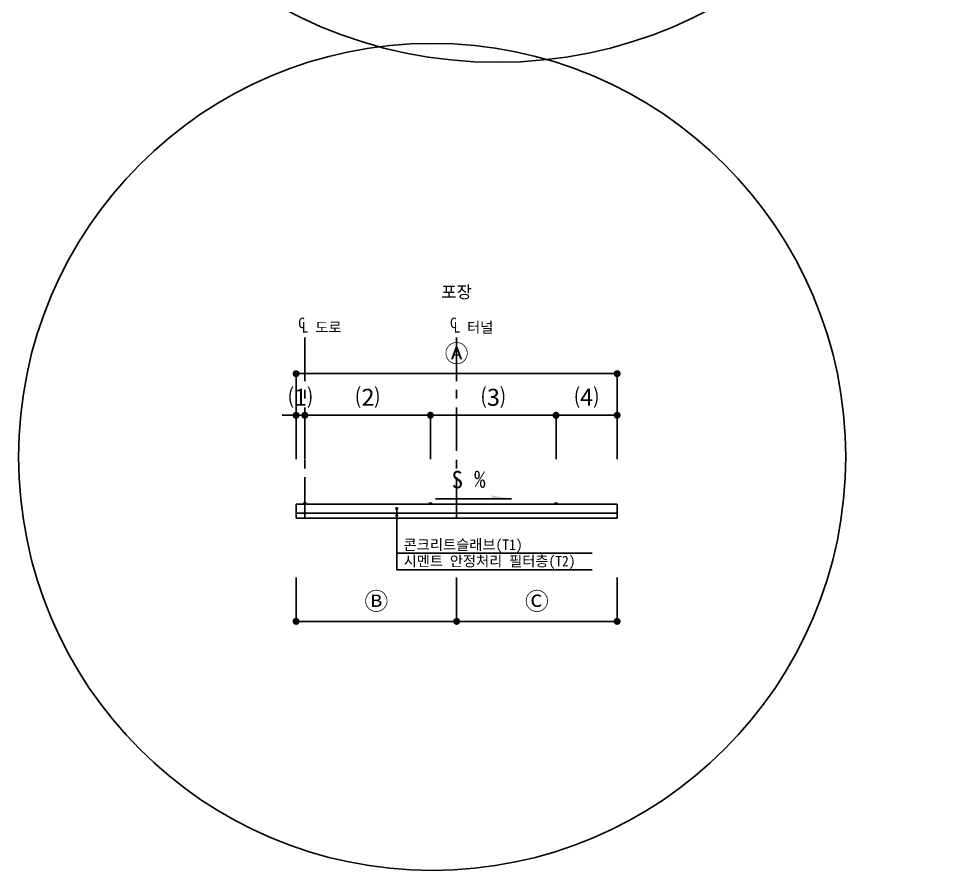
# Model space of a CAD drawing. Header units: millimetres. Extents: x -69382 to 174843, y -46375 to 101648.
# Drawn here: x -53494 to -26793, y -46375 to -21964 of the extents above; entities that cross this region are included whole.
import ezdxf
from ezdxf.enums import TextEntityAlignment as Align

# ---------------------------------------------------------------- set-up
doc = ezdxf.new("R2010")
doc.units = ezdxf.units.MM
doc.header["$LTSCALE"] = 1000
doc.linetypes.add('A-CENTR01', pattern=[2, 1.25, -0.25, 0.25, -0.25])
for name, color, linetype in [('-길작업', 255, 'Continuous'), ('CS-CNTL', 1, 'A-CENTR01'), ('CS-CONC-MAJR', 4, 'Continuous'), ('CS-DIML', 1, 'Continuous'), ('CS-EXCV', 3, 'A-DIGLN01'), ('CS-LEAL', 1, 'Continuous'), ('CS-LEAT', 3, 'Continuous'), ('CS-SYMB', 3, 'Continuous'), ('CZ-TEX1', 6, 'Continuous'), ('DIM1', 1, 'Continuous')]:
    doc.layers.add(name, color=color, linetype=linetype)
doc.styles.add('WBMTXT', font='DotumChe.ttf')
doc.styles.add('WGTXT', font='DotumChe.ttf')
doc.linetypes.add('A-DIGLN01', pattern='A,0.9,-0.2,[19,kscals.shx,S=0.1,R=180,X=0,Y=0],0.9', length=2)
doc.dimstyles.new('DIM-01', dxfattribs={"dimscale": 100, "dimtxt": 3, "dimasz": 0.6, "dimexe": 0, "dimexo": 0, "dimgap": 1, "dimtad": 1, "dimdec": 0, "dimrnd": 0.001, "dimzin": 1, "dimdsep": 46, "dimlunit": 6, "dimtxsty": 'WGTXT', "dimblk": 'DOT', "dimcen": 0, "dimclrd": 1, "dimclre": 1, "dimclrt": 3, "dimadec": 4, "dimazin": 0, "dimtfac": 1, "dimtdec": 0, "dimtix": 1, "dimtmove": 2, "dimatfit": 3, "dimldrblk": 'DOT', "dimfxl": 1.5, "dimlwd": -1, "dimarcsym": 0})

# ---------------------------------------------------------------- blocks, each defined once
blk = doc.blocks.new('_Dot')
at = {"layer": 'DIM1'}
blk.add_line((0, 0), (-1, 0), dxfattribs=at)
at = {"layer": 'DIM1', "const_width": 0.5}
blk.add_lwpolyline([(-0.25, 0, 1), (0.25, 0, 1)], format="xyb", close=True, dxfattribs=at)
blk = doc.blocks.new('*D272')
at = {"color": 1, "linetype": 'ByBlock', "lineweight": -2, "transparency": 16777216}
for p, q in [((-45543, -34591), (-45543, -32139)), ((-36343, -34591), (-36343, -32139))]:
    blk.add_line(p, q, dxfattribs=at)
at = {"color": 1, "transparency": 16777216}
blk.add_line((-45343, -32139), (-36543, -32139), dxfattribs=at)
at = {"layer": 'Defpoints', "color": 0, "linetype": 'ByBlock', "transparency": 16777216}
for p in [(-36343, -32139), (-45543, -35091), (-36343, -35091)]:
    blk.add_point(p, dxfattribs=at)
at = {"color": 1, "linetype": 'ByBlock', "transparency": 16777216, "xscale": 200, "yscale": 200, "zscale": 200, "rotation": 180}
blk.add_blockref('_Dot', (-45543, -32139), dxfattribs=at)
at = {"color": 1, "linetype": 'ByBlock', "transparency": 16777216, "xscale": 200, "yscale": 200, "zscale": 200}
blk.add_blockref('_Dot', (-36343, -32139), dxfattribs=at)
at = {"color": 3, "linetype": 'ByBlock', "transparency": 16777216, "insert": (-40943, -31590), "char_height": 500, "attachment_point": 5, "style": 'WGTXT'}
blk.add_mtext('Ⓐ', dxfattribs=at)
blk = doc.blocks.new('*D270')
at = {"color": 1, "linetype": 'ByBlock', "lineweight": -2, "transparency": 16777216}
for p, q in [((-38093, -34591), (-38093, -33332)), ((-36343, -34591), (-36343, -33332))]:
    blk.add_line(p, q, dxfattribs=at)
at = {"color": 1, "transparency": 16777216}
blk.add_line((-37893, -33332), (-36543, -33332), dxfattribs=at)
at = {"layer": 'Defpoints', "color": 0, "linetype": 'ByBlock', "transparency": 16777216}
for p in [(-36343, -33332), (-38093, -35091), (-36343, -35091)]:
    blk.add_point(p, dxfattribs=at)
at = {"color": 1, "linetype": 'ByBlock', "transparency": 16777216, "xscale": 200, "yscale": 200, "zscale": 200, "rotation": 180}
blk.add_blockref('_Dot', (-38093, -33332), dxfattribs=at)
at = {"color": 1, "linetype": 'ByBlock', "transparency": 16777216, "xscale": 200, "yscale": 200, "zscale": 200}
blk.add_blockref('_Dot', (-36343, -33332), dxfattribs=at)
at = {"color": 3, "linetype": 'ByBlock', "transparency": 16777216, "insert": (-37218, -32844), "char_height": 500, "attachment_point": 5, "style": 'WGTXT'}
blk.add_mtext('⑷', dxfattribs=at)
blk = doc.blocks.new('*D271')
at = {"color": 1, "transparency": 16777216}
for p, q in [((-45743, -33332), (-45943, -33332)), ((-45543, -33332), (-45293, -33332)), ((-45093, -33332), (-44893, -33332))]:
    blk.add_line(p, q, dxfattribs=at)
at = {"color": 1, "linetype": 'ByBlock', "lineweight": -2, "transparency": 16777216}
for p, q in [((-45543, -34591), (-45543, -33332)), ((-45293, -34591), (-45293, -33332))]:
    blk.add_line(p, q, dxfattribs=at)
at = {"layer": 'Defpoints', "color": 0, "linetype": 'ByBlock', "transparency": 16777216}
for p in [(-45293, -33332), (-45543, -35091), (-45293, -35091)]:
    blk.add_point(p, dxfattribs=at)
at = {"color": 1, "linetype": 'ByBlock', "transparency": 16777216, "xscale": 200, "yscale": 200, "zscale": 200}
blk.add_blockref('_Dot', (-45543, -33332), dxfattribs=at)
at = {"color": 1, "linetype": 'ByBlock', "transparency": 16777216, "xscale": 200, "yscale": 200, "zscale": 200, "rotation": 180}
blk.add_blockref('_Dot', (-45293, -33332), dxfattribs=at)
at = {"color": 3, "linetype": 'ByBlock', "transparency": 16777216, "insert": (-45418, -32844), "char_height": 500, "attachment_point": 5, "style": 'WGTXT'}
blk.add_mtext('⑴', dxfattribs=at)
blk = doc.blocks.new('*D273')
at = {"color": 1, "linetype": 'ByBlock', "lineweight": -2, "transparency": 16777216}
for p, q in [((-45293, -34591), (-45293, -33332)), ((-41693, -34591), (-41693, -33332))]:
    blk.add_line(p, q, dxfattribs=at)
at = {"color": 1, "transparency": 16777216}
blk.add_line((-45093, -33332), (-41893, -33332), dxfattribs=at)
at = {"layer": 'Defpoints', "color": 0, "linetype": 'ByBlock', "transparency": 16777216}
for p in [(-41693, -33332), (-45293, -35091), (-41693, -35091)]:
    blk.add_point(p, dxfattribs=at)
at = {"color": 1, "linetype": 'ByBlock', "transparency": 16777216, "xscale": 200, "yscale": 200, "zscale": 200, "rotation": 180}
blk.add_blockref('_Dot', (-45293, -33332), dxfattribs=at)
at = {"color": 1, "linetype": 'ByBlock', "transparency": 16777216, "xscale": 200, "yscale": 200, "zscale": 200}
blk.add_blockref('_Dot', (-41693, -33332), dxfattribs=at)
at = {"color": 3, "linetype": 'ByBlock', "transparency": 16777216, "insert": (-43493, -32844), "char_height": 500, "attachment_point": 5, "style": 'WGTXT'}
blk.add_mtext('⑵', dxfattribs=at)
blk = doc.blocks.new('*D274')
at = {"color": 1, "linetype": 'ByBlock', "lineweight": -2, "transparency": 16777216}
for p, q in [((-41693, -34591), (-41693, -33332)), ((-38093, -34591), (-38093, -33332))]:
    blk.add_line(p, q, dxfattribs=at)
at = {"color": 1, "transparency": 16777216}
blk.add_line((-41493, -33332), (-38293, -33332), dxfattribs=at)
at = {"layer": 'Defpoints', "color": 0, "linetype": 'ByBlock', "transparency": 16777216}
for p in [(-38093, -33332), (-41693, -35091), (-38093, -35091)]:
    blk.add_point(p, dxfattribs=at)
at = {"color": 1, "linetype": 'ByBlock', "transparency": 16777216, "xscale": 200, "yscale": 200, "zscale": 200, "rotation": 180}
blk.add_blockref('_Dot', (-41693, -33332), dxfattribs=at)
at = {"color": 1, "linetype": 'ByBlock', "transparency": 16777216, "xscale": 200, "yscale": 200, "zscale": 200}
blk.add_blockref('_Dot', (-38093, -33332), dxfattribs=at)
at = {"color": 3, "linetype": 'ByBlock', "transparency": 16777216, "insert": (-39893, -32844), "char_height": 500, "attachment_point": 5, "style": 'WGTXT'}
blk.add_mtext('⑶', dxfattribs=at)
blk = doc.blocks.new('*D275')
at = {"color": 1, "linetype": 'ByBlock', "lineweight": -2, "transparency": 16777216}
for p, q in [((-40943, -37980), (-40943, -39239)), ((-36343, -37980), (-36343, -39239))]:
    blk.add_line(p, q, dxfattribs=at)
at = {"color": 1, "transparency": 16777216}
blk.add_line((-40743, -39239), (-36543, -39239), dxfattribs=at)
at = {"layer": 'Defpoints', "color": 0, "linetype": 'ByBlock', "transparency": 16777216}
for p in [(-40943, -37480), (-36343, -37480), (-36343, -39239)]:
    blk.add_point(p, dxfattribs=at)
at = {"color": 1, "linetype": 'ByBlock', "transparency": 16777216, "xscale": 200, "yscale": 200, "zscale": 200, "rotation": 180}
blk.add_blockref('_Dot', (-40943, -39239), dxfattribs=at)
at = {"color": 1, "linetype": 'ByBlock', "transparency": 16777216, "xscale": 200, "yscale": 200, "zscale": 200}
blk.add_blockref('_Dot', (-36343, -39239), dxfattribs=at)
at = {"color": 3, "linetype": 'ByBlock', "transparency": 16777216, "insert": (-38643, -38690), "char_height": 500, "attachment_point": 5, "style": 'WGTXT'}
blk.add_mtext('Ⓒ', dxfattribs=at)
blk = doc.blocks.new('*D276')
at = {"color": 1, "linetype": 'ByBlock', "lineweight": -2, "transparency": 16777216}
for p, q in [((-45543, -37980), (-45543, -39239)), ((-40943, -37980), (-40943, -39239))]:
    blk.add_line(p, q, dxfattribs=at)
at = {"color": 1, "transparency": 16777216}
blk.add_line((-45343, -39239), (-41143, -39239), dxfattribs=at)
at = {"layer": 'Defpoints', "color": 0, "linetype": 'ByBlock', "transparency": 16777216}
for p in [(-45543, -37480), (-40943, -37480), (-40943, -39239)]:
    blk.add_point(p, dxfattribs=at)
at = {"color": 1, "linetype": 'ByBlock', "transparency": 16777216, "xscale": 200, "yscale": 200, "zscale": 200, "rotation": 180}
blk.add_blockref('_Dot', (-45543, -39239), dxfattribs=at)
at = {"color": 1, "linetype": 'ByBlock', "transparency": 16777216, "xscale": 200, "yscale": 200, "zscale": 200}
blk.add_blockref('_Dot', (-40943, -39239), dxfattribs=at)
at = {"color": 3, "linetype": 'ByBlock', "transparency": 16777216, "insert": (-43243, -38690), "char_height": 500, "attachment_point": 5, "style": 'WGTXT'}
blk.add_mtext('Ⓑ', dxfattribs=at)

msp = doc.modelspace()

# ---------------------------------------------------------------- hatches: boundary and pattern name
at = {"layer": 'CS-DIML'}
h = msp.add_hatch(color=256, dxfattribs=at)
edge = h.paths.add_edge_path()
edge.add_arc((-42657.6989, -36005.4238), 25, 1.14576284, 361.14576284)
h = msp.add_hatch(color=256, dxfattribs=at)
edge = h.paths.add_edge_path()
edge.add_arc((-42657.6989, -36210.4238), 25, 1.14576284, 361.14576284)

# ---------------------------------------------------------------- linework, layer by layer
at = {"layer": '-길작업', "color": 3}
for centre, radius in [((-39779.8515, -10228.7477), 12986.3752), ((-41642.5637, -34524.0713), 11851.2845)]:
    msp.add_circle(centre, radius, dxfattribs=at)
at = {"layer": 'CS-CNTL'}
for p, q in [((-45292.5637, -31104.9654), (-45292.5637, -36285.4238)), ((-40942.5887, -31104.9654), (-40942.5887, -36285.4238))]:
    msp.add_line(p, q, dxfattribs=at)
at = {"layer": 'CS-CONC-MAJR'}
for p, q in [((-45542.6137, -35875.4238), (-45542.6137, -36285.4238)), ((-45542.6137, -35875.4238), (-36342.5637, -35875.4238)), ((-36342.5637, -35875.4238), (-36342.5637, -36285.4238)), ((-45542.6137, -36135.4238), (-36342.5637, -36135.4238))]:
    msp.add_line(p, q, dxfattribs=at)
at = {"layer": 'CS-DIML'}
for centre in [(-42657.6989, -36005.4238), (-42657.6989, -36210.4238)]:
    msp.add_circle(centre, 25, dxfattribs=at)
at = {"layer": 'CS-EXCV'}
msp.add_line((-45542.6137, -36285.4238), (-36342.5637, -36285.4238), dxfattribs=at)
at = {"layer": 'CS-LEAL'}
for p, q in [((-41548.6509, -35725.5439), (-39366.2698, -35725.5439)), ((-42657.6989, -37758.1834), (-42657.6989, -36005.4238)), ((-42657.6989, -37283.4099), (-37054.1491, -37283.4099)), ((-42657.6989, -37758.1834), (-37054.1491, -37758.1834))]:
    msp.add_line(p, q, dxfattribs=at)
msp.add_solid([(-39366.2698, -35725.5439), (-39940.8664, -35625.5439), (-39940.8664, -35725.5439)], dxfattribs=at)
at = {"layer": 'CS-SYMB'}
for points in [[(-45343.5737, -35825.4238), (-45243.5537, -35825.4238), (-45342.5737, -35875.4238), (-45242.5537, -35875.4238)], [(-41743.5737, -35825.4238), (-41643.5537, -35825.4238), (-41742.5737, -35875.4238), (-41642.5537, -35875.4238)], [(-38143.5737, -35825.4238), (-38043.5537, -35825.4238), (-38142.5737, -35875.4238), (-38042.5537, -35875.4238)]]:
    msp.add_solid(points, dxfattribs=at)

# ---------------------------------------------------------------- texts
at = {"layer": 'CS-LEAT', "style": 'WGTXT'}
for s, p in [('C', (-45483.3107, -30833.3253)), ('L 도로', (-45381.8891, -30962.9246)), ('C', (-41133.3357, -30833.3253)), ('L 터널', (-41031.9141, -30962.9246)), ('콘크리트슬래브(T1)', (-42462.0275, -37191.5514)), ('시멘트 안정처리 필터층(T2)', (-42462.0275, -37660.7667))]:
    msp.add_text(s, height=300, dxfattribs=at).set_placement(p)
msp.add_text('S %%%', height=500, rotation=1.29576284, dxfattribs=at).set_placement((-41078.265, -35428.6661))
at = {"layer": 'CZ-TEX1', "style": 'WBMTXT'}
msp.add_text('포장', height=350, dxfattribs=at).set_placement((-40942.5887, -29973.0278), align=Align.CENTER)

# ---------------------------------------------------------------- dimensions: what is measured, and where the dimension line sits
at = {"linetype": 'ByBlock'}
for base, p1, p2, text, picture, middle in [((-36342.5637, -32139.4546), (-45542.6137, -35090.5245), (-36342.5637, -35090.5245), 'Ⓐ', '*D272', (-40942.5887, -31590.0227)), ((-45292.5637, -33331.7629), (-45542.6137, -35090.5245), (-45292.5637, -35090.5245), '⑴', '*D271', (-45417.5887, -32843.8135)), ((-41692.5637, -33331.7629), (-45292.5637, -35090.5245), (-41692.5637, -35090.5245), '⑵', '*D273', (-43492.5637, -32843.8135)), ((-38092.5637, -33331.7629), (-41692.5637, -35090.5245), (-38092.5637, -35090.5245), '⑶', '*D274', (-39892.5637, -32843.8135)), ((-36342.5637, -33331.7629), (-38092.5637, -35090.5245), (-36342.5637, -35090.5245), '⑷', '*D270', (-37217.5637, -32843.8135)), ((-40942.5887, -39239.0848), (-45542.6137, -37480.3232), (-40942.5887, -37480.3232), 'Ⓑ', '*D276', (-43242.6012, -38689.653)), ((-36342.5637, -39239.0848), (-40942.5887, -37480.3232), (-36342.5637, -37480.3232), 'Ⓒ', '*D275', (-38642.5762, -38689.653))]:
    dim = msp.add_linear_dim(base=base, p1=p1, p2=p2, text=text, dimstyle='DIM-01', override={"dimtxt": 5, "dimasz": 2, "dimexo": 5, "dimgap": 2, "dimfxl": 1.25}, dxfattribs=at)
    dim.commit()
    dim.dimension.update_dxf_attribs({"geometry": picture, "text_midpoint": middle})

doc.saveas('drawing.dxf')
